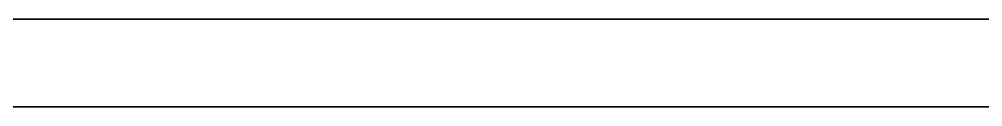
# Model space of a CAD drawing. Header units: millimetres. Extents: x -176 to 3932, y -325 to 2058.
# Drawn here: x 1372.51 to 1377.69, y 1382.84 to 1383.31 of the extents above; entities that cross this region are included whole.
import ezdxf

# ---------------------------------------------------------------- set-up
doc = ezdxf.new("R2010")
doc.units = ezdxf.units.MM

# ---------------------------------------------------------------- blocks, each defined once
blk = doc.blocks.new('Drawing View2')
at = {"color": 7, "linetype": 'Continuous', "lineweight": 35}
for p, q in [((1262.0861, -35), (1225.9139, -35)), ((1225.9139, -35), (1262.0861, -35)), ((1225.9139, -35), (1262.0861, -35)), ((1225.9139, -35), (1262.0861, -35)), ((1204, -35.47), (1284, -35.47)), ((1204, -35.47), (1284, -35.47))]:
    blk.add_line(p, q, dxfattribs=at)

msp = doc.modelspace()

# ---------------------------------------------------------------- block references
at = {"linetype": 'Continuous', "lineweight": 0}
msp.add_blockref('Drawing View2', (137.2158, 1418.307), dxfattribs=at)

doc.saveas('drawing.dxf')
